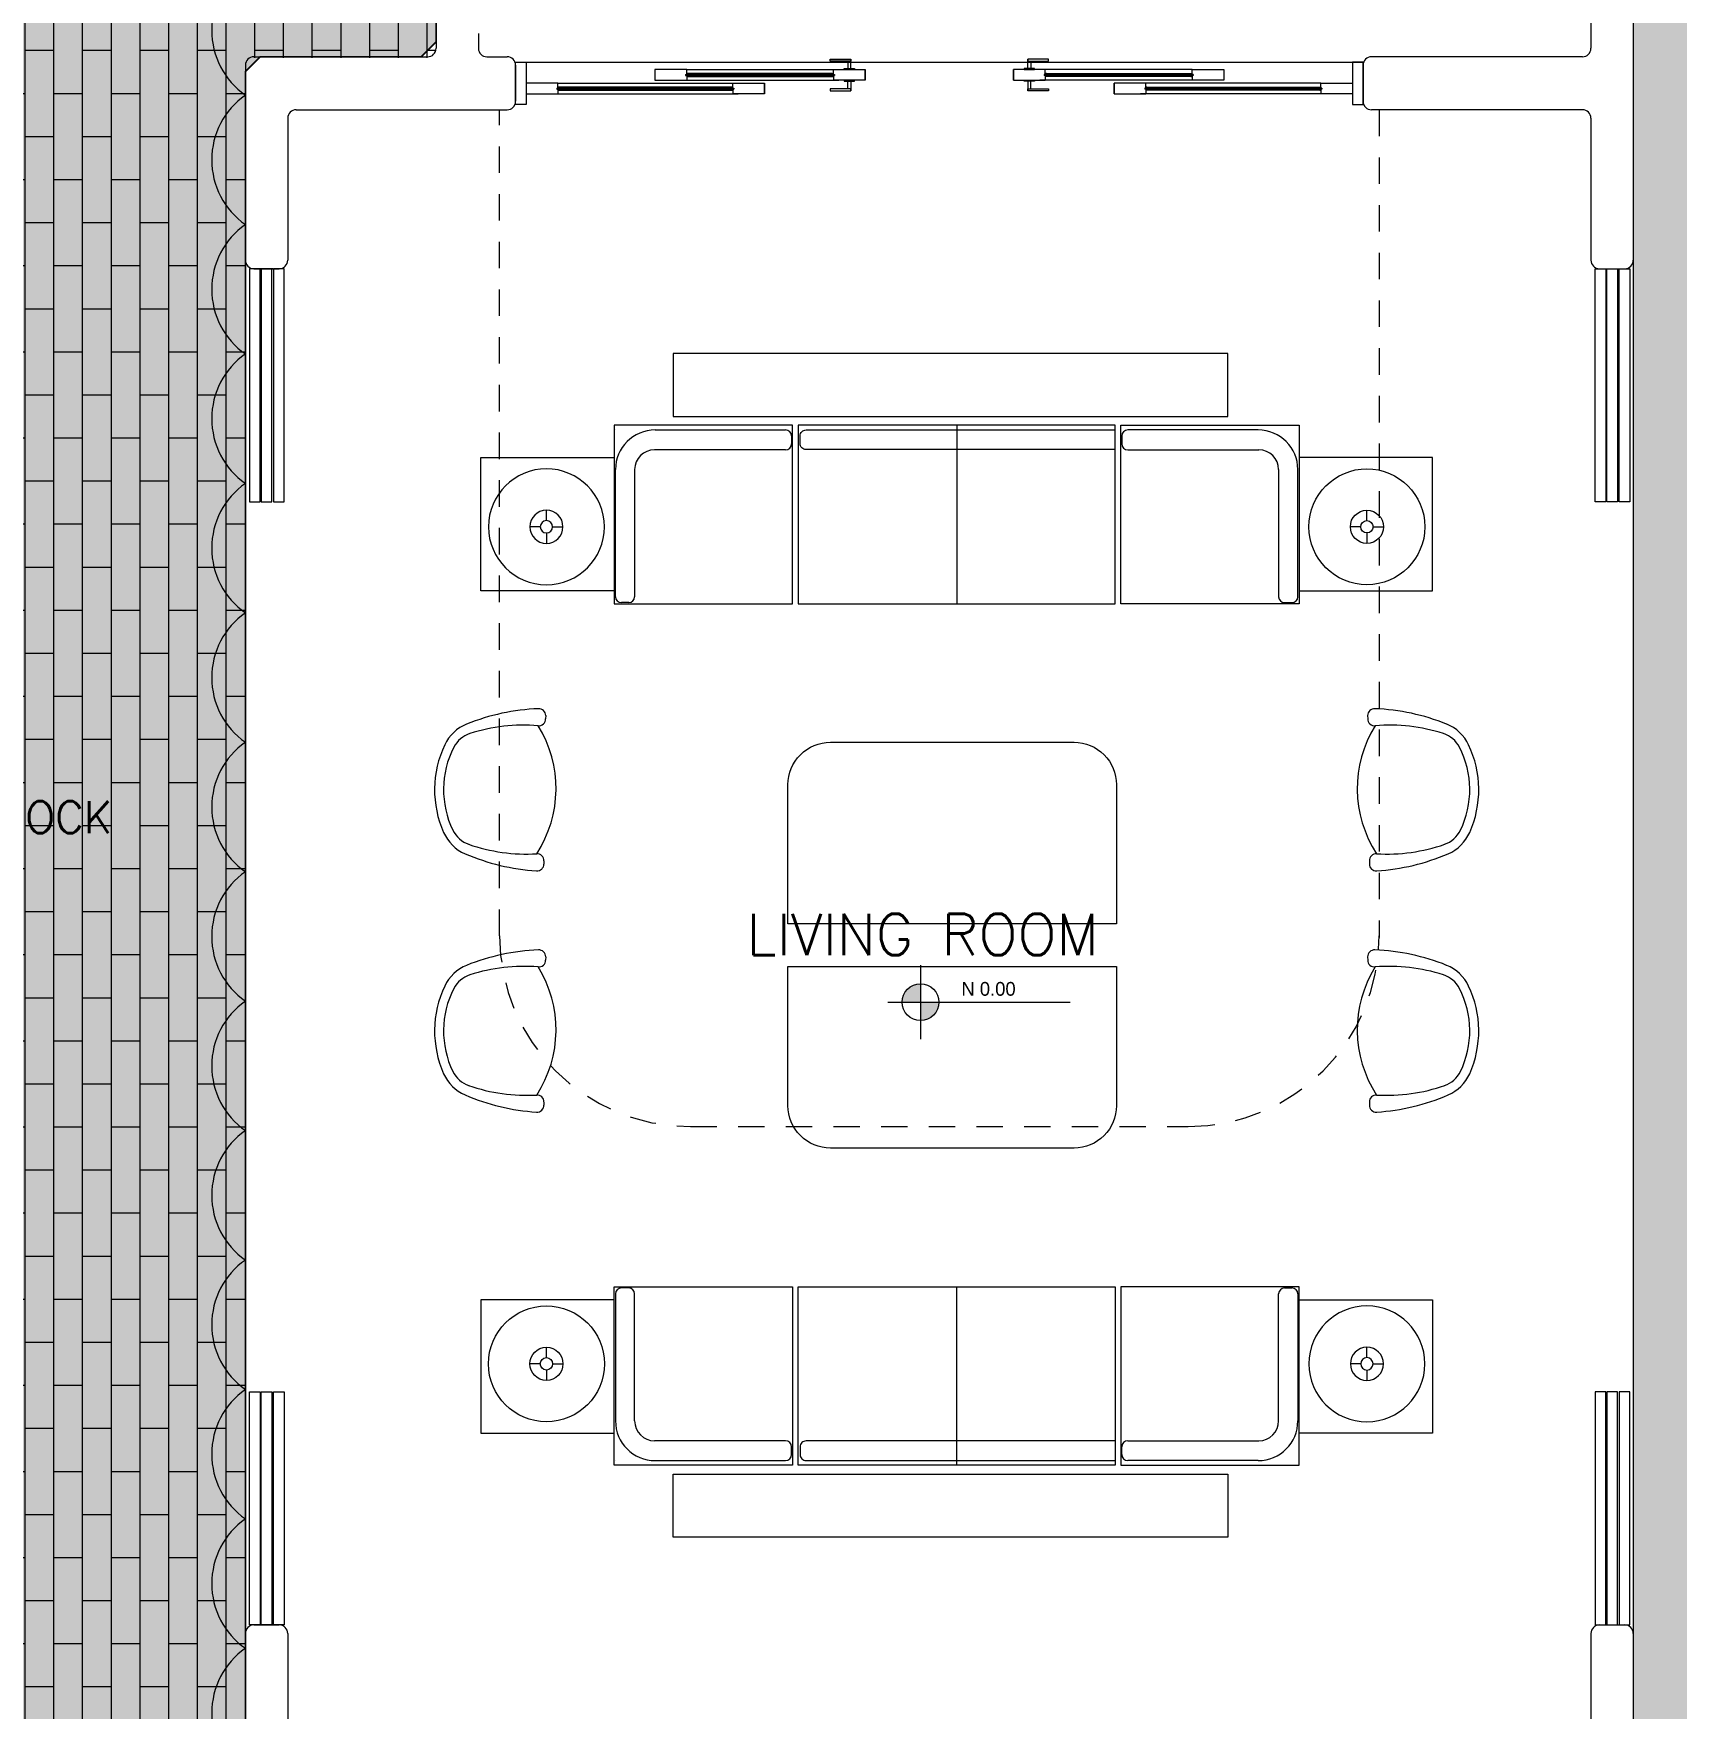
# Model space of a CAD drawing. Header units: metres. Extents: x 8 to 2416, y -346 to 476.
# Drawn here: x 140.87 to 148.62, y -106.62 to -98.72 of the extents above; entities that cross this region are included whole.
import ezdxf

# ---------------------------------------------------------------- set-up
doc = ezdxf.new("R2010")
doc.units = ezdxf.units.M
doc.linetypes.add('0', pattern=[0])
doc.linetypes.add('HIDDEN2', pattern=[0.1875, 0.125, -0.0625])
doc.layers.get('0').update_dxf_attribs({"color": 250, "linetype": '0', "lineweight": 20})
for name, color, linetype, lineweight in [('A-DOOR', 35, 'Continuous', 5), ('A-WALL', 250, 'Continuous', 20), ('baños', 140, 'Continuous', 0), ('MOBILIARIOS', 252, 'Continuous', 0), ('piscina', 131, 'Continuous', 0), ('piso', 253, 'Continuous', 0), ('PLAFON', 253, 'Continuous', 5), ('PLAFON-MADERA', 33, 'Continuous', 5), ('textos', 7, 'Continuous', 0)]:
    doc.layers.add(name, color=color, linetype=linetype, lineweight=lineweight)
doc.layers.add('hatch piso', color=253, linetype='Continuous', lineweight=0, transparency=0.7)
doc.layers.add('Techos 1', color=7, linetype='HIDDEN2', lineweight=9, true_color=0x42391a)
doc.styles.add('ESC100-2mm', font='arial.ttf', dxfattribs={"height": 0.15})
doc.styles.get("Standard").update_dxf_attribs({"font": 'arial.ttf', "height": 0.1875})

# ---------------------------------------------------------------- blocks, each defined once
blk = doc.blocks.new('PL BASE 1N NASAS 09')
at = {"layer": 'textos', "transparency": 33554534}
h = blk.add_hatch(color=256, dxfattribs=at)
h.dxf.hatch_style = 1
h.paths.add_polyline_path([(-96.745, -45.4242, 0.414214), (-96.8315, -45.5108), (-96.745, -45.5108)])
h.paths.add_polyline_path([(-96.6584, -45.5108), (-96.745, -45.5108), (-96.745, -45.5973, 0.414214)])
at = {"layer": 'A-DOOR'}
for p, q in [((-97.0886, -41.07), (-97.0886, -41.1051)), ((-97.0886, -41.07), (-97.0886, -41.1051)), ((-97.0736, -41.1051), (-97.0736, -41.0604)), ((-97.0736, -41.1051), (-97.0736, -41.0604)), ((-96.2386, -41.1051), (-96.2386, -41.0604)), ((-96.2386, -41.1051), (-96.2386, -41.0604)), ((-96.2236, -41.07), (-96.2236, -41.1051)), ((-96.2236, -41.07), (-96.2236, -41.1051)), ((-98.4561, -41.1747), (-98.6061, -41.1747)), ((-98.6061, -41.1747), (-98.6061, -41.2247)), ((-98.4561, -41.1747), (-98.6061, -41.1747)), ((-98.6061, -41.1747), (-98.6061, -41.2247)), ((-98.4561, -41.1972), (-98.4561, -41.1747)), ((-98.4561, -41.1747), (-97.6049, -41.1747)), ((-98.4561, -41.1972), (-98.4561, -41.1747)), ((-98.4561, -41.1747), (-97.6049, -41.1747)), ((-97.8484, -41.1101), (-97.9984, -41.1101)), ((-97.9984, -41.1101), (-97.9984, -41.1601)), ((-97.8484, -41.1101), (-97.9984, -41.1101)), ((-97.9984, -41.1101), (-97.9984, -41.1601)), ((-97.9984, -41.1601), (-97.8484, -41.1601)), ((-97.9984, -41.1601), (-97.8484, -41.1601)), ((-97.8534, -41.1326), (-97.8534, -41.1376)), ((-97.8534, -41.1326), (-97.1511, -41.1326)), ((-97.8534, -41.1326), (-97.8534, -41.1376)), ((-97.8534, -41.1326), (-97.1511, -41.1326)), ((-97.8534, -41.1376), (-97.1511, -41.1376)), ((-97.8534, -41.1376), (-97.1511, -41.1376)), ((-97.8484, -41.1326), (-97.8484, -41.1101)), ((-97.8484, -41.1101), (-97.1299, -41.1101)), ((-97.8484, -41.1326), (-97.8484, -41.1101)), ((-97.8484, -41.1101), (-97.1299, -41.1101)), ((-97.8434, -41.1279), (-97.8484, -41.1279)), ((-97.8434, -41.1279), (-97.8484, -41.1279)), ((-97.8484, -41.1376), (-97.8484, -41.1601)), ((-97.8484, -41.1376), (-97.8484, -41.1601)), ((-97.8434, -41.1424), (-97.8484, -41.1424)), ((-97.8434, -41.1424), (-97.8484, -41.1424)), ((-97.8484, -41.1601), (-97.1299, -41.1601)), ((-97.8484, -41.1601), (-97.1299, -41.1601)), ((-97.8434, -41.1279), (-97.8434, -41.1326)), ((-97.1611, -41.1279), (-97.8434, -41.1279)), ((-97.8434, -41.1279), (-97.8434, -41.1326)), ((-97.1611, -41.1279), (-97.8434, -41.1279)), ((-97.8434, -41.1424), (-97.8434, -41.1376)), ((-97.8434, -41.1424), (-97.8434, -41.1376)), ((-97.8434, -41.1424), (-97.1611, -41.1424)), ((-97.8434, -41.1424), (-97.1611, -41.1424)), ((-97.6311, -41.1747), (-97.4811, -41.1747)), ((-97.6311, -41.1972), (-97.6311, -41.1747)), ((-97.6311, -41.1747), (-97.4811, -41.1747)), ((-97.6311, -41.1972), (-97.6311, -41.1747)), ((-97.4811, -41.2247), (-97.4811, -41.1747)), ((-97.4811, -41.1747), (-97.4811, -41.2247)), ((-97.4811, -41.2247), (-97.4811, -41.1747)), ((-97.4811, -41.1747), (-97.4811, -41.2247)), ((-97.1611, -41.1279), (-97.1561, -41.1279)), ((-97.1611, -41.1279), (-97.1611, -41.1326)), ((-97.1611, -41.1279), (-97.1561, -41.1279)), ((-97.1611, -41.1279), (-97.1611, -41.1326)), ((-97.1611, -41.1424), (-97.1611, -41.1376)), ((-97.1611, -41.1424), (-97.1611, -41.1376)), ((-97.1611, -41.1424), (-97.1561, -41.1424)), ((-97.1611, -41.1424), (-97.1561, -41.1424)), ((-97.1561, -41.1101), (-97.0061, -41.1101)), ((-97.1561, -41.1326), (-97.1561, -41.1101)), ((-97.1561, -41.1101), (-97.0061, -41.1101)), ((-97.1561, -41.1326), (-97.1561, -41.1101)), ((-97.1561, -41.1376), (-97.1561, -41.1601)), ((-97.1561, -41.1376), (-97.1561, -41.1601)), ((-97.0061, -41.1601), (-97.1561, -41.1601)), ((-97.0061, -41.1601), (-97.1561, -41.1601)), ((-97.1511, -41.1326), (-97.1511, -41.1376)), ((-97.1511, -41.1326), (-97.1511, -41.1376)), ((-97.0886, -41.2002), (-97.0886, -41.1651)), ((-97.0886, -41.2002), (-97.0886, -41.1651)), ((-97.0736, -41.1651), (-97.0736, -41.2099)), ((-97.0736, -41.1651), (-97.0736, -41.2099)), ((-97.0061, -41.1601), (-97.0061, -41.1101)), ((-97.0061, -41.1101), (-97.0061, -41.1601)), ((-97.0061, -41.1601), (-97.0061, -41.1101)), ((-97.0061, -41.1101), (-97.0061, -41.1601)), ((-96.3061, -41.1601), (-96.3061, -41.1101)), ((-96.1561, -41.1101), (-96.3061, -41.1101)), ((-96.3061, -41.1101), (-96.3061, -41.1601)), ((-96.3061, -41.1601), (-96.3061, -41.1101)), ((-96.1561, -41.1101), (-96.3061, -41.1101)), ((-96.3061, -41.1101), (-96.3061, -41.1601)), ((-96.3061, -41.1601), (-96.1561, -41.1601)), ((-96.3061, -41.1601), (-96.1561, -41.1601)), ((-96.2386, -41.1651), (-96.2386, -41.2099)), ((-96.2386, -41.1651), (-96.2386, -41.2099)), ((-96.2236, -41.2002), (-96.2236, -41.1651)), ((-96.2236, -41.2002), (-96.2236, -41.1651)), ((-95.4637, -41.1101), (-96.1822, -41.1101)), ((-95.4637, -41.1101), (-96.1822, -41.1101)), ((-95.4637, -41.1601), (-96.1822, -41.1601)), ((-95.4637, -41.1601), (-96.1822, -41.1601)), ((-95.4587, -41.1326), (-96.1611, -41.1326)), ((-96.1611, -41.1326), (-96.1611, -41.1376)), ((-95.4587, -41.1326), (-96.1611, -41.1326)), ((-96.1611, -41.1326), (-96.1611, -41.1376)), ((-95.4587, -41.1376), (-96.1611, -41.1376)), ((-95.4587, -41.1376), (-96.1611, -41.1376)), ((-96.1561, -41.1326), (-96.1561, -41.1101)), ((-96.1561, -41.1326), (-96.1561, -41.1101)), ((-96.1511, -41.1279), (-96.1561, -41.1279)), ((-96.1511, -41.1279), (-96.1561, -41.1279)), ((-96.1561, -41.1376), (-96.1561, -41.1601)), ((-96.1561, -41.1376), (-96.1561, -41.1601)), ((-96.1511, -41.1424), (-96.1561, -41.1424)), ((-96.1511, -41.1424), (-96.1561, -41.1424)), ((-96.1511, -41.1279), (-95.4687, -41.1279)), ((-96.1511, -41.1279), (-96.1511, -41.1326)), ((-96.1511, -41.1279), (-95.4687, -41.1279)), ((-96.1511, -41.1279), (-96.1511, -41.1326)), ((-96.1511, -41.1424), (-96.1511, -41.1376)), ((-96.1511, -41.1424), (-96.1511, -41.1376)), ((-95.4687, -41.1424), (-96.1511, -41.1424)), ((-95.4687, -41.1424), (-96.1511, -41.1424)), ((-95.8311, -41.2247), (-95.8311, -41.1747)), ((-95.6811, -41.1747), (-95.8311, -41.1747)), ((-95.8311, -41.1747), (-95.8311, -41.2247)), ((-95.8311, -41.2247), (-95.8311, -41.1747)), ((-95.6811, -41.1747), (-95.8311, -41.1747)), ((-95.8311, -41.1747), (-95.8311, -41.2247)), ((-94.8561, -41.1747), (-95.7072, -41.1747)), ((-94.8561, -41.1747), (-95.7072, -41.1747)), ((-95.6811, -41.1972), (-95.6811, -41.1747)), ((-95.6811, -41.1972), (-95.6811, -41.1747)), ((-95.4687, -41.1279), (-95.4637, -41.1279)), ((-95.4687, -41.1279), (-95.4687, -41.1326)), ((-95.4687, -41.1279), (-95.4637, -41.1279)), ((-95.4687, -41.1279), (-95.4687, -41.1326)), ((-95.4687, -41.1424), (-95.4687, -41.1376)), ((-95.4687, -41.1424), (-95.4687, -41.1376)), ((-95.4687, -41.1424), (-95.4637, -41.1424)), ((-95.4687, -41.1424), (-95.4637, -41.1424)), ((-95.4637, -41.1101), (-95.3137, -41.1101)), ((-95.4637, -41.1326), (-95.4637, -41.1101)), ((-95.4637, -41.1101), (-95.3137, -41.1101)), ((-95.4637, -41.1326), (-95.4637, -41.1101)), ((-95.4637, -41.1376), (-95.4637, -41.1601)), ((-95.4637, -41.1376), (-95.4637, -41.1601)), ((-95.3137, -41.1601), (-95.4637, -41.1601)), ((-95.3137, -41.1601), (-95.4637, -41.1601)), ((-95.4587, -41.1326), (-95.4587, -41.1376)), ((-95.4587, -41.1326), (-95.4587, -41.1376)), ((-95.3137, -41.1101), (-95.3137, -41.1601)), ((-95.3137, -41.1101), (-95.3137, -41.1601)), ((-94.8561, -41.1747), (-94.7061, -41.1747)), ((-94.8561, -41.1972), (-94.8561, -41.1747)), ((-94.8561, -41.1747), (-94.7061, -41.1747)), ((-94.8561, -41.1972), (-94.8561, -41.1747)), ((-94.7061, -41.1747), (-94.7061, -41.2247)), ((-94.7061, -41.1747), (-94.7061, -41.2247)), ((-98.6061, -41.2247), (-98.4561, -41.2247)), ((-98.6061, -41.2247), (-98.4561, -41.2247)), ((-98.4611, -41.1972), (-98.4611, -41.2022)), ((-98.4611, -41.1972), (-97.6261, -41.1972)), ((-98.4611, -41.1972), (-98.4611, -41.2022)), ((-98.4611, -41.1972), (-97.6261, -41.1972)), ((-98.4611, -41.2022), (-97.6261, -41.2022)), ((-98.4611, -41.2022), (-97.6261, -41.2022)), ((-98.4511, -41.1925), (-98.4561, -41.1925)), ((-98.4511, -41.1925), (-98.4561, -41.1925)), ((-98.4561, -41.2022), (-98.4561, -41.2247)), ((-98.4561, -41.2022), (-98.4561, -41.2247)), ((-98.4511, -41.207), (-98.4561, -41.207)), ((-98.4511, -41.207), (-98.4561, -41.207)), ((-98.4561, -41.2247), (-97.6049, -41.2247)), ((-98.4561, -41.2247), (-97.6049, -41.2247)), ((-98.4511, -41.1925), (-98.4511, -41.1972)), ((-97.6361, -41.1925), (-98.4511, -41.1925)), ((-98.4511, -41.1925), (-98.4511, -41.1972)), ((-97.6361, -41.1925), (-98.4511, -41.1925)), ((-98.4511, -41.207), (-98.4511, -41.2022)), ((-98.4511, -41.207), (-98.4511, -41.2022)), ((-98.4511, -41.207), (-97.6361, -41.207)), ((-98.4511, -41.207), (-97.6361, -41.207)), ((-97.6361, -41.1925), (-97.6311, -41.1925)), ((-97.6361, -41.1925), (-97.6361, -41.1972)), ((-97.6361, -41.1925), (-97.6311, -41.1925)), ((-97.6361, -41.1925), (-97.6361, -41.1972)), ((-97.6361, -41.207), (-97.6361, -41.2022)), ((-97.6361, -41.207), (-97.6361, -41.2022)), ((-97.6361, -41.207), (-97.6311, -41.207)), ((-97.6361, -41.207), (-97.6311, -41.207)), ((-97.6311, -41.2022), (-97.6311, -41.2247)), ((-97.6311, -41.2022), (-97.6311, -41.2247)), ((-97.4811, -41.2247), (-97.6311, -41.2247)), ((-97.4811, -41.2247), (-97.6311, -41.2247)), ((-97.6261, -41.1972), (-97.6261, -41.2022)), ((-97.6261, -41.1972), (-97.6261, -41.2022)), ((-95.8311, -41.2247), (-95.6811, -41.2247)), ((-95.8311, -41.2247), (-95.6811, -41.2247)), ((-94.8561, -41.2247), (-95.7072, -41.2247)), ((-94.8561, -41.2247), (-95.7072, -41.2247)), ((-94.8511, -41.1972), (-95.6861, -41.1972)), ((-95.6861, -41.1972), (-95.6861, -41.2022)), ((-94.8511, -41.1972), (-95.6861, -41.1972)), ((-95.6861, -41.1972), (-95.6861, -41.2022)), ((-94.8511, -41.2022), (-95.6861, -41.2022)), ((-94.8511, -41.2022), (-95.6861, -41.2022)), ((-95.6761, -41.1925), (-95.6811, -41.1925)), ((-95.6761, -41.1925), (-95.6811, -41.1925)), ((-95.6811, -41.2022), (-95.6811, -41.2247)), ((-95.6811, -41.2022), (-95.6811, -41.2247)), ((-95.6761, -41.207), (-95.6811, -41.207)), ((-95.6761, -41.207), (-95.6811, -41.207)), ((-95.6761, -41.1925), (-94.8611, -41.1925)), ((-95.6761, -41.1925), (-95.6761, -41.1972)), ((-95.6761, -41.1925), (-94.8611, -41.1925)), ((-95.6761, -41.1925), (-95.6761, -41.1972)), ((-95.6761, -41.207), (-95.6761, -41.2022)), ((-95.6761, -41.207), (-95.6761, -41.2022)), ((-94.8611, -41.207), (-95.6761, -41.207)), ((-94.8611, -41.207), (-95.6761, -41.207)), ((-94.8611, -41.1925), (-94.8561, -41.1925)), ((-94.8611, -41.1925), (-94.8611, -41.1972)), ((-94.8611, -41.1925), (-94.8561, -41.1925)), ((-94.8611, -41.1925), (-94.8611, -41.1972)), ((-94.8611, -41.207), (-94.8611, -41.2022)), ((-94.8611, -41.207), (-94.8611, -41.2022)), ((-94.8611, -41.207), (-94.8561, -41.207)), ((-94.8611, -41.207), (-94.8561, -41.207)), ((-94.8561, -41.2022), (-94.8561, -41.2247)), ((-94.8561, -41.2022), (-94.8561, -41.2247)), ((-94.7061, -41.2247), (-94.8561, -41.2247)), ((-94.7061, -41.2247), (-94.8561, -41.2247)), ((-94.8511, -41.1972), (-94.8511, -41.2022)), ((-94.8511, -41.1972), (-94.8511, -41.2022))]:
    blk.add_line(p, q, dxfattribs=at)
for points in [[(-98.6061, -41.2747), (-98.6561, -41.2747), (-98.6561, -41.0747), (-98.6061, -41.0747)], [(-98.6061, -41.2747), (-98.6561, -41.2747), (-98.6561, -41.0747), (-98.6061, -41.0747)], [(-94.7061, -41.2747), (-94.6561, -41.2747), (-94.6561, -41.0747), (-94.7061, -41.0747)], [(-94.7061, -41.2747), (-94.6561, -41.2747), (-94.6561, -41.0747), (-94.7061, -41.0747)], [(-99.9113, -43.1497), (-99.8613, -43.1497), (-99.8613, -42.0497), (-99.9113, -42.0497)], [(-99.8563, -43.1497), (-99.8063, -43.1497), (-99.8063, -42.0497), (-99.8563, -42.0497)], [(-99.7983, -43.1497), (-99.7483, -43.1497), (-99.7483, -42.0497), (-99.7983, -42.0497)], [(-93.5608, -42.0497), (-93.5108, -42.0497), (-93.5108, -43.1497), (-93.5608, -43.1497)], [(-93.5058, -42.0497), (-93.4558, -42.0497), (-93.4558, -43.1497), (-93.5058, -43.1497)], [(-93.4477, -42.0497), (-93.3977, -42.0497), (-93.3977, -43.1497), (-93.4477, -43.1497)], [(-99.9113, -47.3497), (-99.8613, -47.3497), (-99.8613, -48.4497), (-99.9113, -48.4497)], [(-99.8563, -47.3497), (-99.8063, -47.3497), (-99.8063, -48.4497), (-99.8563, -48.4497)], [(-99.7983, -47.3497), (-99.7483, -47.3497), (-99.7483, -48.4497), (-99.7983, -48.4497)], [(-93.5608, -48.4497), (-93.5108, -48.4497), (-93.5108, -47.3497), (-93.5608, -47.3497)], [(-93.5058, -48.4497), (-93.4558, -48.4497), (-93.4558, -47.3497), (-93.5058, -47.3497)], [(-93.4477, -48.4497), (-93.3977, -48.4497), (-93.3977, -47.3497), (-93.4477, -47.3497)]]:
    blk.add_lwpolyline(points, close=True, dxfattribs=at)
at = {"layer": 'A-DOOR', "color": 7}
for points in [[(-97.0736, -41.0604), (-97.0736, -41.07), (-97.1709, -41.07), (-97.1709, -41.0604)], [(-97.0736, -41.0604), (-97.0736, -41.07), (-97.1709, -41.07), (-97.1709, -41.0604)], [(-96.2386, -41.0604), (-96.2386, -41.07), (-96.1413, -41.07), (-96.1413, -41.0604)], [(-96.2386, -41.0604), (-96.2386, -41.07), (-96.1413, -41.07), (-96.1413, -41.0604)], [(-97.0563, -41.1101), (-97.1058, -41.1101), (-97.1058, -41.1051), (-97.0563, -41.1051)], [(-97.0563, -41.1101), (-97.1058, -41.1101), (-97.1058, -41.1051), (-97.0563, -41.1051)], [(-97.0563, -41.1601), (-97.1058, -41.1601), (-97.1058, -41.1651), (-97.0563, -41.1651)], [(-97.0563, -41.1601), (-97.1058, -41.1601), (-97.1058, -41.1651), (-97.0563, -41.1651)], [(-96.2558, -41.1101), (-96.2063, -41.1101), (-96.2063, -41.1051), (-96.2558, -41.1051)], [(-96.2558, -41.1101), (-96.2063, -41.1101), (-96.2063, -41.1051), (-96.2558, -41.1051)], [(-96.2558, -41.1601), (-96.2063, -41.1601), (-96.2063, -41.1651), (-96.2558, -41.1651)], [(-96.2558, -41.1601), (-96.2063, -41.1601), (-96.2063, -41.1651), (-96.2558, -41.1651)], [(-97.0736, -41.2099), (-97.0736, -41.2002), (-97.1709, -41.2002), (-97.1709, -41.2099)], [(-97.0736, -41.2099), (-97.0736, -41.2002), (-97.1709, -41.2002), (-97.1709, -41.2099)], [(-96.2386, -41.2099), (-96.2386, -41.2002), (-96.1413, -41.2002), (-96.1413, -41.2099)], [(-96.2386, -41.2099), (-96.2386, -41.2002), (-96.1413, -41.2002), (-96.1413, -41.2099)]]:
    blk.add_lwpolyline(points, close=True, dxfattribs=at)
at = {"layer": 'A-WALL'}
for p, q in [((-93.5811, -40.0897), (-93.5811, -41.0097)), ((-93.3811, -40.0897), (-93.3811, -41.2997)), ((-99.0311, -40.9397), (-99.0311, -41.0097)), ((-98.8311, -40.9397), (-98.8311, -41.0097)), ((-99.9311, -41.0897), (-99.9311, -42.0097)), ((-99.8911, -41.0497), (-99.0711, -41.0497)), ((-98.7911, -41.0497), (-98.696, -41.0497)), ((-98.656, -41.0897), (-98.656, -41.2597)), ((-94.6561, -41.0897), (-94.6561, -41.2597)), ((-93.6211, -41.0497), (-94.6161, -41.0497)), ((-98.656, -41.1197), (-98.656, -41.2297)), ((-94.6561, -41.1197), (-94.6561, -41.2297)), ((-99.6911, -41.2997), (-98.696, -41.2997)), ((-93.6211, -41.2997), (-94.6161, -41.2997)), ((-93.3811, -41.2997), (-93.3811, -42.0097)), ((-99.7311, -41.3397), (-99.7311, -42.0097)), ((-93.5811, -41.3397), (-93.5811, -42.0097)), ((-93.5411, -42.0497), (-93.4211, -42.0497)), ((-99.9311, -48.4897), (-99.9311, -49.1797)), ((-99.7311, -48.4897), (-99.7311, -49.1597)), ((-93.5811, -48.4897), (-93.5811, -49.1597)), ((-93.3811, -48.4897), (-93.3811, -49.1997))]:
    blk.add_line(p, q, dxfattribs=at)
at = {"layer": 'A-WALL', "transparency": 33554684}
for p, q in [((-99.8911, -42.0497), (-99.7711, -42.0497)), ((-99.8011, -42.0497), (-99.8611, -42.0497)), ((-93.5111, -42.0497), (-93.4511, -42.0497)), ((-99.8911, -48.4497), (-99.7711, -48.4497)), ((-99.8011, -48.4497), (-99.8611, -48.4497)), ((-93.5411, -48.4497), (-93.4211, -48.4497)), ((-93.5111, -48.4497), (-93.4511, -48.4497))]:
    blk.add_line(p, q, dxfattribs=at)
at = {"layer": 'A-WALL'}
for centre, start, end in [((-99.0711, -41.0097), 270, 360), ((-98.7911, -41.0097), 180, 270), ((-93.6211, -41.0097), 270, 360), ((-99.8911, -41.0897), 90, 180), ((-98.696, -41.0897), 0, 90), ((-94.6161, -41.0897), 90, 180), ((-99.6911, -41.3397), 90, 180), ((-98.696, -41.2597), 270, 0), ((-94.6161, -41.2597), 180, 270), ((-93.6211, -41.3397), 0, 90), ((-99.8911, -42.0097), 180, 270), ((-99.7711, -42.0097), 270, 0), ((-93.5411, -42.0097), 180, 270), ((-93.4211, -42.0097), 270, 0), ((-99.8911, -48.4897), 90, 180), ((-99.7711, -48.4897), 360, 90), ((-93.5411, -48.4897), 90, 180), ((-93.4211, -48.4897), 0, 90)]:
    blk.add_arc(centre, 0.04, start, end, dxfattribs=at)
at = {"layer": 'piscina', "const_width": 0.004}
for points in [[(-97.8534, -41.1351), (-97.1511, -41.1351)], [(-97.8534, -41.1351), (-97.1511, -41.1351)], [(-95.4587, -41.1351), (-96.1611, -41.1351)], [(-95.4587, -41.1351), (-96.1611, -41.1351)], [(-98.4611, -41.1997), (-97.6261, -41.1997)], [(-98.4611, -41.1997), (-97.6261, -41.1997)], [(-94.8511, -41.1997), (-95.6861, -41.1997)], [(-94.8511, -41.1997), (-95.6861, -41.1997)]]:
    blk.add_lwpolyline(points, dxfattribs=at)
at = {"layer": 'piso'}
for p, q in [((-98.6561, -41.0747), (-94.6561, -41.0747)), ((-98.6561, -41.0747), (-94.6561, -41.0747)), ((-99.9311, -42.0097), (-99.9311, -48.4897)), ((-93.3811, -42.0097), (-93.3811, -48.4897))]:
    blk.add_line(p, q, dxfattribs=at)
at = {"layer": 'Techos 1'}
for p, q in [((-98.7311, -45.1977), (-98.7311, -41.2997)), ((-94.5811, -41.2997), (-94.5811, -45.2056)), ((-97.8311, -46.0977), (-95.4811, -46.0977))]:
    blk.add_line(p, q, dxfattribs=at)
for centre, start, end in [((-97.8311, -45.1977), 180, 270), ((-95.4811, -45.1977), 270, 0)]:
    blk.add_arc(centre, 0.9, start, end, dxfattribs=at)
at = {"layer": 'textos'}
for p, q in [((-96.745, -45.3368), (-96.745, -45.6847)), ((-96.8988, -45.5108), (-96.0379, -45.5108))]:
    blk.add_line(p, q, dxfattribs=at)
blk.add_circle((-96.745, -45.5108), 0.0865, dxfattribs=at)
at = {"layer": 'textos', "insert": (-97.6997, -45.2888), "char_height": 0.195, "width": 3.404877, "attachment_point": 7}
blk.add_mtext('{\\Fromans|c0; LIVING ROOM}', dxfattribs=at)
at = {"layer": 'textos', "insert": (-96.552, -45.4154), "char_height": 0.065, "attachment_point": 1, "style": 'ESC100-2mm'}
blk.add_mtext_dynamic_manual_height_columns('{\\Ftxt|c0;N 0.00}', width=2.216942, gutter_width=0.5, heights=[0], dxfattribs=at)
blk = doc.blocks.new('A$Ce5805d30')
at = {"layer": 'MOBILIARIOS'}
for p, q in [((0.5483, 0.5483, -0.3418), (0, 0.5483, -0.3418)), ((0, 0.5483, -0.3418), (0, 0, -0.3418)), ((0.5483, 0, -0.3418), (0.5483, 0.5483, -0.3418)), ((0.2635, 0.2954, -0.3418), (0.2635, 0.338, -0.3418)), ((0.2379, 0.2699, -0.3418), (0.1954, 0.2699, -0.3418)), ((0.2635, 0.2444, -0.3418), (0.2635, 0.2018, -0.3418)), ((0.289, 0.2699, -0.3418), (0.3315, 0.2699, -0.3418)), ((0, 0, -0.3418), (0.5483, 0, -0.3418))]:
    blk.add_line(p, q, dxfattribs=at)
for radius in [0.2382, 0.0681, 0.0255]:
    blk.add_circle((0.2635, 0.2699, -0.3418), radius, dxfattribs=at)
blk = doc.blocks.new('PL MUEBLES 1N NASAS 09')
at = {"layer": 'hatch piso'}
h = blk.add_hatch(dxfattribs=at)
h.set_pattern_fill('AR-BRSTD', color=256, scale=0.002, angle=-90)
h.set_pattern_definition([(270, (32.50438, 232.01007), (0.1354836, -2e-17), []), (0, (32.50438, 232.01007), (0.1354836, 0.2032), [0.1354836, -0.1354836])])
h.paths.add_polyline_path([(77.6423, 53.2549), (75.0805, 53.2549), (75.0805, 47.4481), (74.0805, 47.4481), (74.0805, 53.2536), (64.2055, 53.2536), (64.2055, 52.9536), (68.8805, 52.9536), (68.8805, 32.9536), (64.2055, 32.9536), (64.2055, 32.6536), (74.0805, 32.6536), (74.0805, 38.459), (75.0805, 38.459), (75.0805, 32.6549), (77.6423, 32.6549)])
h.paths.add_polyline_path([(72.263, 46.1088), (72.263, 45.6588), (72.6881, 45.6588), (72.6881, 44.6588), (70.0881, 44.6588), (70.0881, 45.6588), (70.5049, 45.6588), (70.5049, 46.1088)], flags=16)
h.paths.add_polyline_path([(70.1951, 48.5995), (70.1951, 49.5995), (71.8951, 49.5995), (71.8951, 48.5995)], flags=16)
edge = h.paths.add_edge_path(flags=16)
edge.add_arc((73.3805, 47.1481), 0.1, 90, 180, ccw=False)
edge.add_line((73.3805, 47.2481), (73.7805, 47.2481))
edge.add_arc((73.7805, 47.1481), 0.1, 0, 90, ccw=False)
edge.add_line((73.8805, 47.1481), (73.8805, 46.8981))
edge.add_arc((73.7805, 46.8981), 0.1, -90, 0, ccw=False)
edge.add_line((73.7805, 46.7981), (73.3805, 46.7981))
edge.add_arc((73.3805, 46.8981), 0.1, 180, 270, ccw=False)
edge.add_line((73.2805, 46.8981), (73.2805, 47.1481))
edge = h.paths.add_edge_path(flags=16)
edge.add_arc((71.0742, 50.0034), 0.25, 0, 360)
edge = h.paths.add_edge_path(flags=16)
edge.add_ellipse((71.5381, 43.9234), major_axis=(0.8, 0.0085), ratio=0.419259, start_angle=0, end_angle=360)
h.paths.add_polyline_path([(72.6881, 44.3074), (73.4881, 44.3074), (73.4881, 43.5074), (72.6881, 43.5074)], flags=16)
h.paths.add_polyline_path([(70.0881, 44.3074), (70.0881, 43.5074), (69.2881, 43.5074), (69.2881, 44.3074)], flags=16)
h.paths.add_polyline_path([(70.1951, 50.4072), (70.1951, 51.4072), (71.8951, 51.4072), (71.8951, 50.4072)], flags=16)
edge = h.paths.add_edge_path(flags=16)
edge.add_ellipse((71.5381, 41.9837), major_axis=(0.8, -0.0085), ratio=0.419259, start_angle=0, end_angle=360, ccw=False)
h.paths.add_polyline_path([(72.6881, 42.3997), (73.4881, 42.3997), (73.4881, 41.5997), (72.6881, 41.5997)], flags=16)
h.paths.add_polyline_path([(70.0881, 42.3997), (70.0881, 41.5997), (69.2881, 41.5997), (69.2881, 42.3997)], flags=16)
edge = h.paths.add_edge_path(flags=16)
edge.add_line((73.2805, 52.5959), (73.2805, 52.8459))
edge.add_arc((73.3805, 52.8459), 0.1, 90, 180, ccw=False)
edge.add_line((73.3805, 52.9459), (73.7805, 52.9459))
edge.add_arc((73.7805, 52.8459), 0.1, 0, 90, ccw=False)
edge.add_line((73.8805, 52.8459), (73.8805, 52.5959))
edge.add_arc((73.7805, 52.5959), 0.1, -90, 0, ccw=False)
edge.add_line((73.7805, 52.4959), (73.3805, 52.4959))
edge.add_arc((73.3805, 52.5959), 0.1, 180, 270, ccw=False)
h.paths.add_polyline_path([(72.6881, 41.2483), (72.6881, 40.2483), (72.263, 40.2483), (72.263, 39.7983), (70.5049, 39.7983), (70.5049, 40.2483), (70.0881, 40.2483), (70.0881, 41.2483)], flags=16)
edge = h.paths.add_edge_path(flags=16)
edge.add_line((73.3805, 39.099), (73.7805, 39.099))
edge.add_arc((73.7805, 38.999), 0.1, 0, 90, ccw=False)
edge.add_line((73.8805, 38.999), (73.8805, 38.749))
edge.add_arc((73.7805, 38.749), 0.1, -90, 0, ccw=False)
edge.add_line((73.7805, 38.649), (73.3805, 38.649))
edge.add_arc((73.3805, 38.749), 0.1, 180, 270, ccw=False)
edge.add_line((73.2805, 38.749), (73.2805, 38.999))
edge.add_arc((73.3805, 38.999), 0.1, 90, 180, ccw=False)
edge = h.paths.add_edge_path(flags=0)
edge.add_line((70.4837, 36.7952), (70.4399, 36.8229))
edge.add_line((70.4399, 36.8229), (70.4131, 36.7807))
edge.add_line((70.4131, 36.7807), (70.3286, 36.8341))
edge.add_arc((70.195, 36.6229), 0.25, 57.68021, 237.68021)
edge.add_line((70.0613, 36.4116), (70.1458, 36.3581))
edge.add_line((70.1458, 36.3581), (70.1191, 36.3159))
edge.add_line((70.1191, 36.3159), (70.1731, 36.2817))
edge.add_arc((71.2562, 35.9774), 1.125, 133.37096, 164.30948, ccw=False)
edge = h.paths.add_edge_path(flags=16)
edge.add_arc((70.0042, 35.9865), 0.2909, 89.25887, 335.97934, ccw=False)
edge.add_line((70.008, 36.2774), (70.108, 36.2774))
edge.add_line((70.108, 36.2774), (70.108, 36.2274))
edge.add_line((70.108, 36.2274), (70.008, 36.2274))
edge.add_arc((70.008, 35.9774), 0.25, 90, 270)
edge.add_line((70.008, 35.7274), (70.108, 35.7274))
edge.add_line((70.108, 35.7274), (70.108, 35.6774))
edge.add_line((70.108, 35.6774), (70.1799, 35.6774))
edge.add_line((70.1799, 35.6774), (70.1191, 35.639))
edge.add_line((70.1191, 35.639), (70.1458, 35.5967))
edge.add_line((70.1458, 35.5967), (70.0613, 35.5433))
edge.add_arc((70.195, 35.332), 0.25, 122.31979, 302.31979)
edge.add_line((70.3286, 35.1207), (70.4131, 35.1742))
edge.add_line((70.4131, 35.1742), (70.4399, 35.1319))
edge.add_line((70.4399, 35.1319), (70.3554, 35.0785))
edge.add_arc((70.1898, 35.3287), 0.3, 211.27428, 303.49799, ccw=False)
edge.add_arc((70.2847, 34.8472), 0.4791, -37.75931, 137.1635, ccw=False)
edge.add_arc((70.6181, 34.7662), 0.2172, 282.0494, 481.72819)
edge.add_line((70.5039, 34.9509), (70.544, 35.0426))
edge.add_line((70.544, 35.0426), (70.5898, 35.0225))
edge.add_line((70.5898, 35.0225), (70.5497, 34.9309))
edge.add_arc((70.79, 34.8563), 0.2515, -29.97721, 162.74223, ccw=False)
edge.add_line((71.0078, 34.7306), (71.0479, 34.8222))
edge.add_line((71.0479, 34.8222), (71.0937, 34.8022))
edge.add_line((71.0937, 34.8022), (71.1225, 34.8681))
edge.add_line((71.1225, 34.8681), (71.1334, 34.797))
edge.add_line((71.1334, 34.797), (71.1828, 34.8046))
edge.add_line((71.1828, 34.8046), (71.198, 34.7057))
edge.add_arc((71.443, 34.7571), 0.2504, 5.56994, 191.83466, ccw=False)
edge.add_line((71.6922, 34.7814), (71.6771, 34.8802))
edge.add_line((71.6771, 34.8802), (71.7265, 34.8878))
edge.add_line((71.7265, 34.8878), (71.7156, 34.9588))
edge.add_line((71.7156, 34.9588), (71.7628, 34.9046))
edge.add_line((71.7628, 34.9046), (71.8005, 34.9374))
edge.add_line((71.8005, 34.9374), (71.8662, 34.862))
edge.add_arc((72.0737, 35.0044), 0.2516, 47.58671, 214.45746, ccw=False)
edge.add_line((72.2434, 35.1902), (72.1778, 35.2656))
edge.add_line((72.1778, 35.2656), (72.2155, 35.2984))
edge.add_line((72.2155, 35.2984), (72.1612, 35.3608))
edge.add_line((72.1612, 35.3608), (72.2391, 35.3331))
edge.add_line((72.2391, 35.3331), (72.2559, 35.3802))
edge.add_line((72.2559, 35.3802), (72.3501, 35.3468))
edge.add_arc((72.4234, 35.586), 0.2502, 67.92435, 252.95457, ccw=False)
edge.add_line((72.5175, 35.8179), (72.4233, 35.8514))
edge.add_line((72.4233, 35.8514), (72.44, 35.8985))
edge.add_line((72.44, 35.8985), (72.3723, 35.9226))
edge.add_line((72.3723, 35.9226), (72.4424, 35.9384))
edge.add_line((72.4424, 35.9384), (72.4313, 35.9872))
edge.add_line((72.4313, 35.9872), (72.5289, 36.0093))
edge.add_arc((72.4445, 36.2465), 0.2518, 95.95001, 289.56847, ccw=False)
edge.add_line((72.4184, 36.4969), (72.3209, 36.4749))
edge.add_line((72.3209, 36.4749), (72.3099, 36.5236))
edge.add_line((72.3099, 36.5236), (72.2397, 36.5077))
edge.add_line((72.2397, 36.5077), (72.2905, 36.5587))
edge.add_line((72.2905, 36.5587), (72.2551, 36.594))
edge.add_line((72.2551, 36.594), (72.3257, 36.6648))
edge.add_arc((72.1487, 36.8413), 0.25, 315.07903, 495.07903)
edge.add_line((71.9717, 37.0178), (71.9011, 36.947))
edge.add_line((71.9011, 36.947), (71.8657, 36.9823))
edge.add_line((71.8657, 36.9823), (71.9363, 37.0531))
edge.add_arc((72.1119, 36.9416), 0.2081, -66.66126, 147.57331, ccw=False)
edge.add_arc((72.46, 37.8666), 1.1473, 197.48909, 256.61195, ccw=False)
edge.add_arc((71.3445, 37.2226), 0.3, -4.05695, 85.94305, ccw=False)
edge.add_line((71.6438, 37.2013), (71.6367, 37.1016))
edge.add_line((71.6367, 37.1016), (71.5868, 37.1051))
edge.add_line((71.5868, 37.1051), (71.5939, 37.2049))
edge.add_arc((71.3445, 37.2226), 0.25, 355.94305, 535.94305)
edge.add_line((71.0952, 37.2403), (71.0881, 37.1405))
edge.add_line((71.0881, 37.1405), (71.0382, 37.144))
edge.add_line((71.0382, 37.144), (71.0331, 37.0723))
edge.add_line((71.0331, 37.0723), (70.9991, 37.1357))
edge.add_line((70.9991, 37.1357), (70.955, 37.112))
edge.add_line((70.955, 37.112), (70.9077, 37.2001))
edge.add_arc((70.4179, 37.5831), 0.6217, 274.55284, 321.97284, ccw=False)
edge.add_line((70.4673, 36.9633), (70.5146, 36.8752))
edge.add_line((70.5146, 36.8752), (70.4706, 36.8515))
edge.add_line((70.4706, 36.8515), (70.4233, 36.9396))
edge.add_arc((70.6845, 37.0871), 0.3, 117.21733, 209.44104, ccw=False)
edge.add_arc((71.7235, 36.3655), 1.5363, 139.95915, 198.89214)
edge = h.paths.add_edge_path(flags=0)
edge.add_arc((71.2562, 35.9774), 0.7, 0, 360)
edge = h.paths.add_edge_path(flags=16)
edge.add_line((73.3805, 33.4111), (73.7805, 33.4111))
edge.add_arc((73.7805, 33.3111), 0.1, 0, 90, ccw=False)
edge.add_line((73.8805, 33.3111), (73.8805, 33.0611))
edge.add_arc((73.7805, 33.0611), 0.1, -90, 0, ccw=False)
edge.add_line((73.7805, 32.9611), (73.3805, 32.9611))
edge.add_arc((73.3805, 33.0611), 0.1, 180, 270, ccw=False)
edge.add_line((73.2805, 33.0611), (73.2805, 33.3111))
edge.add_arc((73.3805, 33.3111), 0.1, 90, 180, ccw=False)
h = blk.add_hatch(dxfattribs=at)
h.set_pattern_fill('AR-BRSTD', color=256, scale=0.002, angle=-90)
h.set_pattern_definition([(270, (-8.74588, 232.01007), (0.1354836, -2e-17), []), (0, (-8.74588, 232.01007), (0.1354836, 0.2032), [0.1354836, -0.1354836])])
edge = h.paths.add_edge_path()
edge.add_line((62.3305, 47.1481), (63.2305, 47.1481))
edge.add_line((63.2305, 47.1481), (63.2305, 48.4481))
edge.add_line((63.2305, 48.4481), (56.5331, 48.4481))
edge.add_line((56.5331, 48.4481), (56.5331, 48.2731))
edge.add_line((56.5331, 48.2731), (56.3831, 48.2731))
edge.add_line((56.3831, 48.2731), (56.3831, 48.4536))
edge.add_line((56.3831, 48.4536), (54.5879, 48.4536))
edge.add_line((54.5879, 48.4536), (54.5879, 46.9481))
edge.add_line((54.5879, 46.9481), (55.8257, 46.9481))
edge.add_arc((55.8755, 46.9973), 0.07, 180, 224.67274, ccw=False)
edge.add_line((55.8055, 46.9973), (55.8055, 47.1073))
edge.add_arc((55.8755, 47.1073), 0.07, 90, 180, ccw=False)
edge.add_line((55.8755, 47.1773), (55.9855, 47.1773))
edge.add_arc((55.9855, 47.1073), 0.07, 0, 90, ccw=False)
edge.add_line((56.0555, 47.1073), (56.0555, 46.9973))
edge.add_arc((55.9855, 46.9973), 0.07, -44.67274, 0, ccw=False)
edge.add_line((56.0353, 46.9481), (59.0257, 46.9481))
edge.add_arc((59.0755, 46.9973), 0.07, 180, 224.67276, ccw=False)
edge.add_line((59.0055, 46.9973), (59.0055, 47.1073))
edge.add_arc((59.0755, 47.1073), 0.07, 90, 180, ccw=False)
edge.add_line((59.0755, 47.1773), (59.1855, 47.1773))
edge.add_arc((59.1855, 47.1073), 0.07, 0, 90, ccw=False)
edge.add_line((59.2555, 47.1073), (59.2555, 46.9973))
edge.add_arc((59.1855, 46.9973), 0.07, -90, 0, ccw=False)
edge.add_line((59.1855, 46.9273), (59.0755, 46.9273))
edge.add_arc((59.0755, 46.9973), 0.07, 229.9948, 270, ccw=False)
edge.add_line((59.0305, 46.9437), (59.0305, 44.972))
edge.add_arc((59.0755, 44.9184), 0.07, 90, 130.0052, ccw=False)
edge.add_line((59.0755, 44.9884), (59.1855, 44.9884))
edge.add_arc((59.1855, 44.9184), 0.07, 0, 90, ccw=False)
edge.add_line((59.2555, 44.9184), (59.2555, 44.8084))
edge.add_arc((59.1855, 44.8084), 0.07, -90, 0, ccw=False)
edge.add_line((59.1855, 44.7384), (59.0755, 44.7384))
edge.add_arc((59.0755, 44.8084), 0.07, 229.9948, 270, ccw=False)
edge.add_line((59.0305, 44.7548), (59.0305, 41.172))
edge.add_arc((59.0755, 41.1184), 0.07, 90, 130.0052, ccw=False)
edge.add_line((59.0755, 41.1884), (59.1855, 41.1884))
edge.add_arc((59.1855, 41.1184), 0.07, 0, 90, ccw=False)
edge.add_line((59.2555, 41.1184), (59.2555, 41.0084))
edge.add_arc((59.1855, 41.0084), 0.07, -90, 0, ccw=False)
edge.add_line((59.1855, 40.9384), (59.0755, 40.9384))
edge.add_arc((59.0755, 41.0084), 0.07, 180, 270, ccw=False)
edge.add_line((59.0055, 41.0084), (59.0055, 41.1184))
edge.add_arc((59.0755, 41.1184), 0.07, 149.84805, 180, ccw=False)
edge.add_line((59.0149, 41.1535), (56.0391, 41.1535))
edge.add_arc((55.9855, 41.1085), 0.07, 0, 40.0052, ccw=False)
edge.add_line((56.0555, 41.1085), (56.0555, 40.9985))
edge.add_arc((55.9855, 40.9985), 0.07, -90, 0, ccw=False)
edge.add_line((55.9855, 40.9285), (55.8755, 40.9285))
edge.add_arc((55.8755, 40.9985), 0.07, 180, 270, ccw=False)
edge.add_line((55.8055, 40.9985), (55.8055, 41.1085))
edge.add_arc((55.8755, 41.1085), 0.07, 139.9948, 180, ccw=False)
edge.add_line((55.8219, 41.1535), (50.4363, 41.1535))
edge.add_arc((50.3827, 41.1085), 0.07, 0, 40.0052, ccw=False)
edge.add_line((50.4527, 41.1085), (50.4527, 40.9985))
edge.add_arc((50.3827, 40.9985), 0.07, -90, 0, ccw=False)
edge.add_line((50.3827, 40.9285), (50.2727, 40.9285))
edge.add_arc((50.2727, 40.9985), 0.07, 180, 270, ccw=False)
edge.add_line((50.2027, 40.9985), (50.2027, 41.1085))
edge.add_arc((50.2727, 41.1085), 0.07, 139.9948, 180, ccw=False)
edge.add_line((50.2191, 41.1535), (46.4305, 41.1535))
edge.add_line((46.4305, 41.1535), (46.4305, 40.9535))
edge.add_line((46.4305, 40.9535), (44.3305, 40.9535))
edge.add_line((44.3305, 40.9535), (44.3305, 39.3536))
edge.add_line((44.3305, 39.3536), (47.8305, 39.3536))
edge.add_line((47.8305, 39.3536), (47.8305, 38.9536))
edge.add_line((47.8305, 38.9536), (62.3305, 38.9536))
edge.add_line((62.3305, 38.9536), (62.3305, 47.1481))
at = {"layer": 'MOBILIARIOS'}
for p, q in [((64.077, 45.3927), (64.077, 45.3927)), ((64.2642, 45.3927), (64.8797, 45.3927)), ((65.6872, 45.4149), (65.6872, 44.5726)), ((66.4358, 44.5726), (66.4358, 45.4149)), ((67.1102, 45.3927), (66.4946, 45.3927)), ((64.8797, 45.2991), (64.2611, 45.2991)), ((64.9078, 45.3646), (64.9078, 45.3272)), ((66.4666, 45.3646), (66.4666, 45.3272)), ((66.4946, 45.2991), (67.1132, 45.2991)), ((64.077, 44.606), (64.077, 45.2055)), ((64.1675, 45.2055), (64.1675, 44.606)), ((67.2068, 45.2055), (67.2068, 44.606)), ((67.2973, 44.606), (67.2973, 45.2055)), ((64.1394, 44.578), (64.1051, 44.578)), ((67.2349, 44.578), (67.2693, 44.578)), ((63.7476, 44.0446), (63.7475, 44.0292)), ((67.6267, 44.0446), (67.6269, 44.0292)), ((63.7396, 43.3598), (63.7394, 43.3444)), ((67.6348, 43.3598), (67.6349, 43.3444)), ((63.7476, 42.9063), (63.7475, 42.8909)), ((67.6267, 42.9063), (67.6269, 42.8909)), ((63.7396, 42.2215), (63.7394, 42.2061)), ((67.6348, 42.2215), (67.6349, 42.2061)), ((64.1394, 41.3441), (64.1051, 41.3441)), ((65.6872, 40.5071), (65.6872, 41.3494)), ((66.4358, 41.3494), (66.4358, 40.5071)), ((67.2349, 41.3441), (67.2693, 41.3441)), ((64.077, 41.316), (64.077, 40.7165)), ((64.1675, 40.7165), (64.1675, 41.316)), ((67.2068, 40.7165), (67.2068, 41.316)), ((67.2973, 41.316), (67.2973, 40.7165)), ((64.8797, 40.6229), (64.2611, 40.6229)), ((64.9078, 40.5574), (64.9078, 40.5948)), ((66.4666, 40.5574), (66.4666, 40.5948)), ((66.4946, 40.6229), (67.1132, 40.6229)), ((64.077, 40.5293), (64.077, 40.5293)), ((64.2642, 40.5293), (64.8797, 40.5293)), ((67.1102, 40.5293), (66.4946, 40.5293))]:
    blk.add_line(p, q, dxfattribs=at)
for points in [[(64.3489, 45.456), (66.9666, 45.456), (66.9666, 45.7535), (64.3489, 45.7535)], [(64.0707, 44.5726), (64.9129, 44.5726), (64.9129, 45.4149), (64.0707, 45.4149)], [(67.3037, 44.5726), (66.4614, 44.5726), (66.4614, 45.4149), (67.3037, 45.4149)], [(64.0707, 41.3494), (64.9129, 41.3494), (64.9129, 40.5071), (64.0707, 40.5071)], [(67.3037, 41.3494), (66.4614, 41.3494), (66.4614, 40.5071), (67.3037, 40.5071)], [(64.3489, 40.466), (66.9666, 40.466), (66.9666, 40.1685), (64.3489, 40.1685)]]:
    blk.add_lwpolyline(points, close=True, dxfattribs=at)
for points in [[(66.4358, 45.4149), (64.9385, 45.4149), (64.9385, 44.5726), (66.4358, 44.5726)], [(66.4358, 40.5071), (64.9385, 40.5071), (64.9385, 41.3494), (66.4358, 41.3494)]]:
    blk.add_lwpolyline(points, dxfattribs=at)
for points in [[(66.4358, 45.2998), (64.9769, 45.2998, -0.414214), (64.9488, 45.3278), (64.9488, 45.3646, -0.414214), (64.9769, 45.3927), (66.4358, 45.3927)], [(66.4358, 40.6222), (64.9769, 40.6222, 0.414214), (64.9488, 40.5942), (64.9488, 40.5574, 0.414214), (64.9769, 40.5293), (66.4358, 40.5293)]]:
    blk.add_lwpolyline(points, format="xyb", dxfattribs=at)
for points in [[(65.091, 43.919), (66.2413, 43.919, -0.414214), (66.4413, 43.719), (66.4413, 43.0615), (64.891, 43.0615), (64.891, 43.719, -0.414214)], [(64.891, 42.8615), (66.4413, 42.8615), (66.4413, 42.2041, -0.414214), (66.2413, 42.0041), (65.091, 42.0041, -0.414214), (64.891, 42.2041)]]:
    blk.add_lwpolyline(points, format="xyb", close=True, dxfattribs=at)
for centre, radius, start, end in [((64.2642, 45.2055), 0.1872, 90, 180), ((64.8797, 45.3646), 0.0281, 360, 90), ((66.4946, 45.3646), 0.0281, 90, 180), ((67.1102, 45.2055), 0.1872, 0, 90), ((64.2611, 45.2055), 0.0936, 90, 180), ((64.8797, 45.3272), 0.0281, 270, 0), ((66.4946, 45.3272), 0.0281, 180, 270), ((67.1132, 45.2055), 0.0936, 0, 90), ((64.1051, 44.606), 0.0281, 180, 270), ((64.1394, 44.606), 0.0281, 270, 0), ((67.2349, 44.606), 0.0281, 180, 270), ((67.2693, 44.606), 0.0281, 270, 0), ((63.755, 43.0593), 1.019, 92.32206, 111.91481), ((63.7149, 44.0296), 0.0326, 265.44898, 359.32415), ((63.7151, 44.045), 0.0326, 359.32415, 92.32206), ((67.6593, 44.045), 0.0326, 87.67794, 180.67585), ((67.6595, 44.0296), 0.0326, 180.67585, 274.55102), ((67.6193, 43.0593), 1.019, 68.08519, 87.67794), ((63.4477, 43.8234), 0.1955, 111.91481, 154.65588), ((63.43, 43.8358), 0.1303, 107.73257, 152.7473), ((63.6457, 43.1611), 0.8387, 85.44898, 107.73257), ((63.2328, 43.7005), 0.5638, 326.90717, 31.74113), ((68.1415, 43.7005), 0.5638, 148.25887, 213.09283), ((67.7286, 43.1611), 0.8387, 72.26743, 94.55102), ((67.9443, 43.8358), 0.1303, 27.2527, 72.26743), ((67.9267, 43.8234), 0.1955, 25.34412, 68.08519), ((63.7191, 43.6948), 0.4958, 154.65588, 203.99242), ((63.7033, 43.695), 0.4378, 152.7473, 205.901), ((67.671, 43.695), 0.4378, 334.099, 27.2527), ((67.6553, 43.6948), 0.4958, 336.00758, 25.34412), ((63.4447, 43.5727), 0.1955, 203.99242, 246.73349), ((63.4268, 43.5607), 0.1303, 205.901, 250.91573), ((67.9476, 43.5607), 0.1303, 289.08427, 334.099), ((67.9296, 43.5727), 0.1955, 293.26651, 336.00758), ((63.6584, 44.2301), 0.8387, 250.91573, 273.19932), ((67.716, 44.2301), 0.8387, 266.80068, 289.08427), ((63.77, 44.3292), 1.019, 246.73349, 266.32624), ((63.7068, 43.3448), 0.0326, 266.32624, 359.32415), ((63.707, 43.3602), 0.0326, 359.32415, 93.19932), ((67.6673, 43.3602), 0.0326, 86.80068, 180.67585), ((67.6675, 43.3448), 0.0326, 180.67585, 273.67376), ((67.6043, 44.3292), 1.019, 273.67376, 293.26651), ((63.755, 41.921), 1.019, 92.32206, 111.91481), ((63.7151, 42.9066), 0.0326, 359.32415, 92.32206), ((67.6593, 42.9066), 0.0326, 87.67794, 180.67585), ((67.6193, 41.921), 1.019, 68.08519, 87.67794), ((63.4477, 42.685), 0.1955, 111.91481, 154.65588), ((63.6457, 42.0228), 0.8387, 85.44898, 107.73257), ((63.2328, 42.5622), 0.5638, 326.90717, 31.74113), ((63.7149, 42.8913), 0.0326, 265.44898, 359.32415), ((68.1415, 42.5622), 0.5638, 148.25887, 213.09283), ((67.6595, 42.8913), 0.0326, 180.67585, 274.55102), ((67.7286, 42.0228), 0.8387, 72.26743, 94.55102), ((67.9267, 42.685), 0.1955, 25.34412, 68.08519), ((63.7191, 42.5565), 0.4958, 154.65588, 203.99242), ((63.43, 42.6974), 0.1303, 107.73257, 152.7473), ((67.9443, 42.6974), 0.1303, 27.2527, 72.26743), ((67.6553, 42.5565), 0.4958, 336.00758, 25.34412), ((63.7033, 42.5567), 0.4378, 152.7473, 205.901), ((67.671, 42.5567), 0.4378, 334.099, 27.2527), ((63.4447, 42.4344), 0.1955, 203.99242, 246.73349), ((63.4268, 42.4224), 0.1303, 205.901, 250.91573), ((63.6584, 43.0918), 0.8387, 250.91573, 273.19932), ((67.716, 43.0918), 0.8387, 266.80068, 289.08427), ((67.9476, 42.4224), 0.1303, 289.08427, 334.099), ((67.9296, 42.4344), 0.1955, 293.26651, 336.00758), ((63.77, 43.1909), 1.019, 246.73349, 266.32624), ((63.707, 42.2219), 0.0326, 359.32415, 93.19932), ((67.6673, 42.2219), 0.0326, 86.80068, 180.67585), ((67.6043, 43.1909), 1.019, 273.67376, 293.26651), ((63.7068, 42.2065), 0.0326, 266.32624, 359.32415), ((67.6675, 42.2065), 0.0326, 180.67585, 273.67376), ((64.1051, 41.316), 0.0281, 90, 180), ((64.1394, 41.316), 0.0281, 360, 90), ((67.2349, 41.316), 0.0281, 90, 180), ((67.2693, 41.316), 0.0281, 360, 90), ((64.2642, 40.7165), 0.1872, 180, 270), ((64.2611, 40.7165), 0.0936, 180, 270), ((67.1102, 40.7165), 0.1872, 270, 0), ((67.1132, 40.7165), 0.0936, 270, 0), ((64.8797, 40.5948), 0.0281, 0, 90), ((64.8797, 40.5574), 0.0281, 270, 0), ((66.4946, 40.5948), 0.0281, 90, 180), ((66.4946, 40.5574), 0.0281, 180, 270)]:
    blk.add_arc(centre, radius, start, end, dxfattribs=at)
at = {"layer": 'baños'}
blk.add_blockref('PL BASE 1N NASAS 09', (162.2615, 88.2033), dxfattribs=at)
at = {"layer": 'MOBILIARIOS', "yscale": 1.148053469821852, "zscale": 1.148053469821852}
for p, xscale, rotation in [((63.4412, 44.6334, 0.3924), -1.148053469821852, 270), ((67.9332, 44.6334, 0.3924), 1.148053469821852, 90.00000000000001), ((63.4412, 41.2886, 0.3924), 1.148053469821852, 270), ((67.9332, 41.2886, 0.3924), -1.148053469821852, 90)]:
    blk.add_blockref('A$Ce5805d30', p, dxfattribs=dict(at, xscale=xscale, rotation=rotation))

msp = doc.modelspace()

# ---------------------------------------------------------------- hatches: boundary and pattern name
at = {"layer": 'PLAFON', "transparency": 33554477}
h = msp.add_hatch(color=256, dxfattribs=at)
h.dxf.hatch_style = 1
edge = h.paths.add_edge_path()
edge.add_line((134.11707, -97.53004), (134.11707, -98.83004))
edge.add_line((134.11707, -98.83004), (135.35788, -98.83004))
edge.add_arc((135.41146, -98.87508), 0.07, 90, 139.956186, ccw=False)
edge.add_line((135.41146, -98.80508), (135.52146, -98.80508))
edge.add_arc((135.52146, -98.87508), 0.07, 40.043814, 90, ccw=False)
edge.add_line((135.57505, -98.83004), (138.53348, -98.83004))
edge.add_arc((138.58706, -98.87508), 0.07, 90, 139.956205, ccw=False)
edge.add_line((138.58706, -98.80508), (138.69706, -98.80508))
edge.add_arc((138.69706, -98.87508), 0.07, 0, 90, ccw=False)
edge.add_line((138.76706, -98.87508), (138.76706, -98.98508))
edge.add_arc((138.66603, -98.96982), 0.10218, 316.22259, 351.410544, ccw=False)
edge.add_line((138.73981, -99.04052), (138.74305, -101.02222))
edge.add_arc((138.6653, -101.08945), 0.10279, 8.083943, 40.851598, ccw=False)
edge.add_line((138.76706, -101.075), (138.76706, -101.185))
edge.add_arc((138.66971, -101.17202), 0.09821, 316.826407, 352.407014, ccw=False)
edge.add_line((138.74134, -101.23922), (138.7415, -104.82099))
edge.add_arc((138.66936, -104.88818), 0.09858, 7.634041, 42.96531, ccw=False)
edge.add_line((138.76706, -104.87508), (138.76706, -104.98508))
edge.add_arc((138.69706, -104.98508), 0.07, 270, 360, ccw=False)
edge.add_line((138.69706, -105.05508), (138.58706, -105.05508))
edge.add_arc((138.60987, -104.93745), 0.11982, 229.810964, 259.030072, ccw=False)
edge.add_line((138.53254, -105.02898), (135.57772, -105.02754))
edge.add_arc((135.52206, -104.98508), 0.07, 270, 322.662669, ccw=False)
edge.add_line((135.52206, -105.05508), (135.41206, -105.05508))
edge.add_arc((135.41206, -104.98508), 0.07, 218.222543, 270, ccw=False)
edge.add_line((135.35707, -105.02839), (129.97422, -105.02844))
edge.add_arc((129.91927, -104.98508), 0.07, 270, 321.727407, ccw=False)
edge.add_line((129.91927, -105.05508), (129.80927, -105.05508))
edge.add_arc((129.80927, -104.98508), 0.07, 220.020986, 270, ccw=False)
edge.add_line((129.75566, -105.0301), (125.96245, -105.03008))
edge.add_line((125.96245, -105.03008), (125.89706, -105.03008))
edge.add_line((125.89706, -105.03008), (123.91706, -105.03008))
edge.add_arc((123.91706, -105.08008), 0.05, 90, 180)
edge.add_line((123.86706, -105.08008), (123.86706, -106.58004))
edge.add_arc((123.91706, -106.58004), 0.05, 180, 270)
edge.add_line((123.91706, -106.63004), (127.29706, -106.63004))
edge.add_arc((127.29706, -106.70004), 0.07, 0, 90, ccw=False)
edge.add_line((127.36706, -106.70004), (127.36706, -107.03004))
edge.add_line((127.36706, -107.03004), (129.89706, -107.03004))
edge.add_line((129.89706, -107.03004), (141.79706, -107.03004))
edge.add_arc((141.79706, -106.96004), 0.07, 270, 360)
edge.add_line((141.86706, -106.96004), (141.86706, -98.90004))
edge.add_line((141.86706, -98.90004), (141.93706, -98.83004))
edge.add_line((141.93706, -98.83004), (142.69706, -98.83004))
edge.add_line((142.69706, -98.83004), (142.76706, -98.76004))
edge.add_line((142.76706, -98.76004), (142.76706, -97.60004))
edge.add_arc((142.69706, -97.60004), 0.07, 0, 90)
edge.add_line((142.69706, -97.53004), (141.64706, -97.53004))
edge.add_line((141.64706, -97.53004), (134.11707, -97.53004))

# ---------------------------------------------------------------- linework, layer by layer
at = {"color": 6}
msp.add_lwpolyline([(141.86706, -98.40008, 0.5205671), (141.86706, -99.01085, 0.5205671), (141.86706, -99.62163, 0.5205671), (141.86706, -100.23241, 0.5205671), (141.86706, -100.84318, 0.5205671), (141.86706, -101.45396, 0.5205671), (141.86706, -102.06473, 0.5205671), (141.86706, -102.67551, 0.5205671), (141.86706, -103.28628, 0.5205671), (141.86706, -103.89706, 0.5205671), (141.86706, -104.50783, 0.5205671), (141.86706, -105.11861, 0.5205671), (141.86706, -105.72938, 0.5205671), (141.86706, -106.34016, 0.5205671), (141.86706, -106.95094, 0.5205671)], format="xyb", dxfattribs=at)
at = {"layer": 'PLAFON-MADERA', "const_width": 0.008}
msp.add_lwpolyline([(125.96245, -105.03008), (125.89706, -105.03008), (123.91706, -105.03008, 0.4142136), (123.86706, -105.08008), (123.86706, -106.58004, 0.4142136), (123.91706, -106.63004), (127.29706, -106.63004, -0.4142136), (127.36706, -106.70004), (127.36706, -107.03004), (129.89706, -107.03004), (141.79706, -107.03004, 0.4142136), (141.86706, -106.96004), (141.86706, -98.90004), (141.93706, -98.83004), (142.69706, -98.83004), (142.76706, -98.76004), (142.76706, -97.60004, 0.4142136), (142.69706, -97.53004), (141.64706, -97.53004), (134.11707, -97.53004)], format="xyb", dxfattribs=at)

# ---------------------------------------------------------------- block references
msp.add_blockref('PL MUEBLES 1N NASAS 09', (79.53659, -145.98362))

# ---------------------------------------------------------------- texts
at = {"layer": 'textos', "color": 5, "insert": (138.86069, -102.74324), "char_height": 0.15, "width": 2.7325028, "attachment_point": 7}
msp.add_mtext('\\pxqc;{\\Fromans|c0;PLAFON SHEETROCK\\PH=3.00 MT}', dxfattribs=at)

doc.saveas('drawing.dxf')
